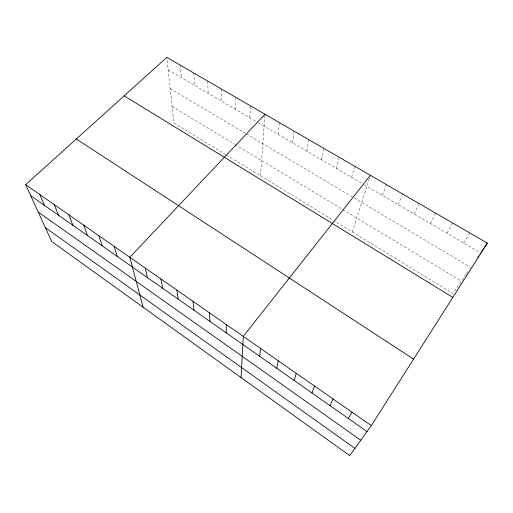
<?xml version="1.0" encoding="UTF-8"?>
<svg xmlns="http://www.w3.org/2000/svg" width="513" height="513" viewBox="0 0 513 513"><rect width="100%" height="100%" fill="white"/><g stroke="black" fill="none" stroke-linecap="round" stroke-linejoin="round"><path stroke-width="0.38" stroke-dasharray="2.56 1.92" d="M235.743 109.5L235.935 97.425M249.831 117.753L250.357 105.781M260.489 175.831L264.99 114.264M278.187 134.355L279.399 122.613M292.455 142.71L294.013 131.084M306.915 151.181L308.845 139.671M321.587 159.774L323.889 148.392M336.47 168.488L339.151 157.234M351.565 177.325L354.643 166.212M352.373 232.004L370.136 176.055M382.422 195.395L386.321 184.571M398.197 204.629L402.525 193.959M414.196 214.004L418.974 203.488M430.445 223.514L435.672 213.171M446.932 233.171L452.633 222.995M463.675 242.976L469.857 232.979M466.06 274.417L453.043 293.551L334.027 220.789M466.497 273.775L468.234 271.223M168.174 69.928L258.001 122.53M258.68 122.934L363.55 184.347M364.217 184.738L479.995 252.531M170.175 88.589L245.656 133.483M246.336 133.887L470.838 267.395M172.099 106.55L234.512 144.211M235.191 144.621L342.004 209.073M342.665 209.477L461.469 281.162M225.714 154.573L173.843 122.863L166.828 57.379M226.374 154.977L333.354 220.378M180.262 65.164L181.32 77.63M193.888 73.058L194.645 85.434M207.701 81.067L208.156 93.34M221.719 89.185L221.853 101.369"/><path stroke-width="0.77" d="M241.052 377.574L243.284 336.387L370.367 175.324M259.687 356.291L260.617 348.468M276.815 368.302L278.258 360.767M294.238 380.518L296.213 373.278M311.962 392.952L314.482 386.013M329.994 405.597L333.084 398.979M348.346 418.467L352.021 412.176M371.303 425.623L487.35 243.117L166.828 57.379L25.65 184.693L51.742 241.559L349.686 455.621L371.303 425.623L25.65 184.693M477.75 257.231L478.584 256.006M479.835 254.159L480.675 252.928M481.566 251.62L483.791 248.35M484.682 247.042L487.35 243.117M264.99 114.264L129.815 257.295L143.089 307.191M124.165 95.854L452.844 297.38M76.341 138.978L413.593 359.113M30.716 195.729L367.026 431.561M38.186 212.016L360.78 440.225M45.317 227.554L354.913 448.368M39.822 194.568L44.567 205.444M54.218 204.604L58.636 215.306M68.845 214.8L72.923 225.329M83.715 225.162L87.441 235.505M98.829 235.698L102.19 245.849M114.194 246.407L117.176 256.359M145.23 268.036L147.43 277.571M160.896 278.963L162.692 288.274M176.825 290.063L178.203 299.156M193.023 301.355L193.972 310.211M209.49 312.834L209.99 321.446M226.246 324.511L226.284 332.866"/></g></svg>
